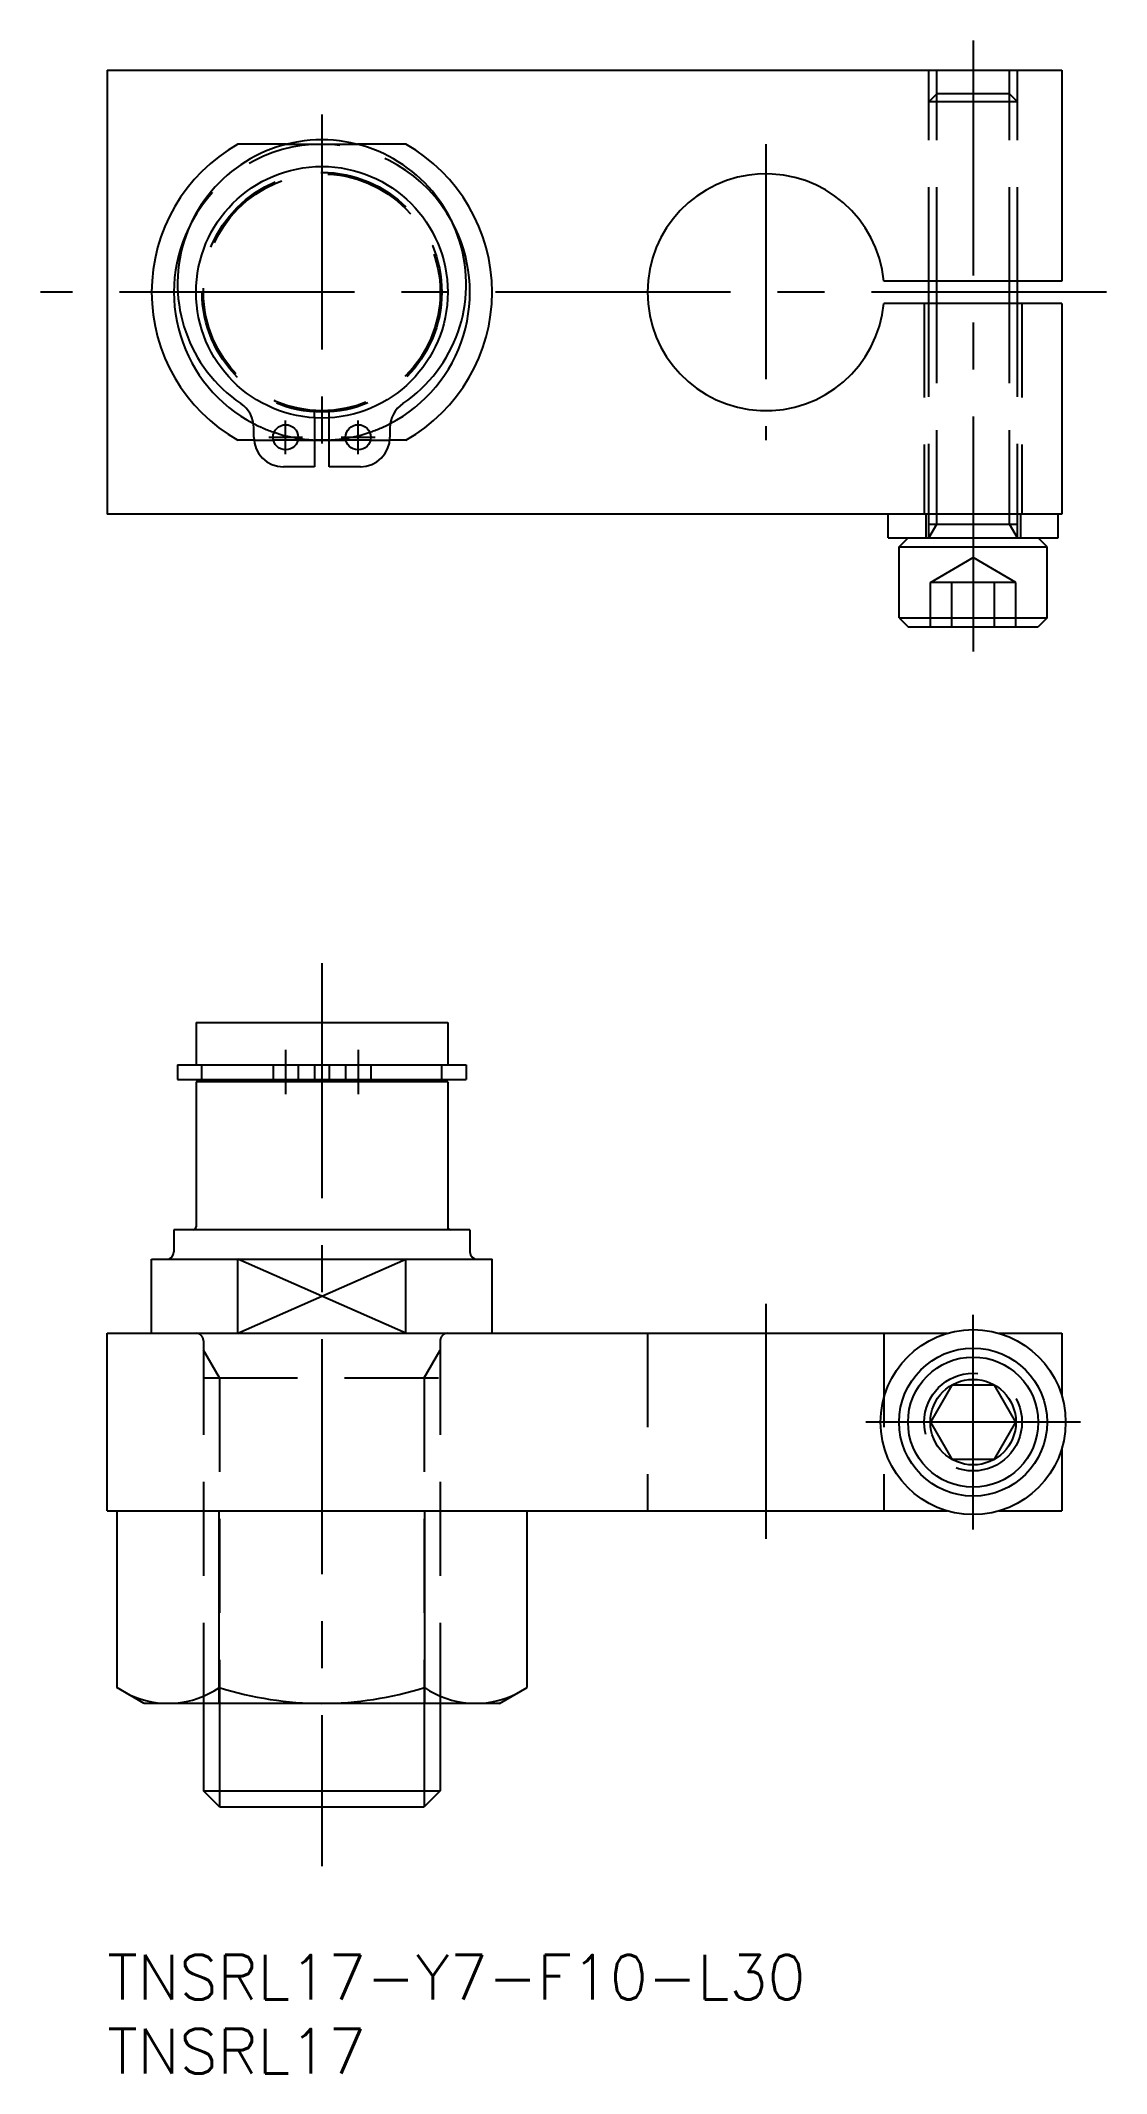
# Model space of a CAD drawing. Extents: x -4 to 68, y -8 to 129.
import ezdxf

# ---------------------------------------------------------------- set-up
doc = ezdxf.new("R2010")
doc.units = 0
doc.header["$LTSCALE"] = 0.5
doc.linetypes.add('CENTER', pattern=[50.8, 31.75, -6.35, 6.35, -6.35])
doc.linetypes.add('DASHED', pattern=[19.05, 12.7, -6.35])
for name, color, linetype in [('MSM_CENTER', 1, 'CENTER'), ('MSM_CONTINUOUS', 7, 'CONTINUOUS'), ('MSM_DASHED', 4, 'DASHED'), ('MSM_NARROW', 5, 'CONTINUOUS'), ('MSM_PART_NUMBER', 7, 'CONTINUOUS')]:
    doc.layers.add(name, color=color, linetype=linetype)
doc.styles.get("Standard").update_dxf_attribs({"font": 'txt.shx', "height": 3, "bigfont": 'bigfont.shx'})

# ---------------------------------------------------------------- blocks, each defined once
blk = doc.blocks.new('*U11')
at = {"layer": 'MSM_PART_NUMBER'}
blk.add_text('TNSRL17-Y7-F10-L30', height=3, dxfattribs=at).set_placement((0, -3))
blk = doc.blocks.new('*U12')
at = {"layer": 'MSM_PART_NUMBER'}
blk.add_text('TNSRL17', height=3, dxfattribs=at).set_placement((0, -8))

msp = doc.modelspace()

# ---------------------------------------------------------------- linework, layer by layer
at = {"layer": 'MSM_CENTER'}
for p, q in [((58.5, 129.34), (58.5, 87.74)), ((14.5, 124.34), (14.5, 100.34)), ((44.5, 122.34), (44.5, 102.34)), ((67.5, 112.34), (-4.5, 112.34)), ((12.05, 101.4), (12.05, 103.68)), ((16.95, 101.4), (16.95, 103.68)), ((10.91, 102.54), (13.19, 102.54)), ((15.81, 102.54), (18.09, 102.54)), ((14.5, 67), (14.5, 6)), ((12.05, 61.15), (12.05, 58.15)), ((16.95, 61.15), (16.95, 58.15)), ((44.5, 44), (44.5, 26)), ((58.5, 28.75), (58.5, 43.25)), ((65.75, 36), (51.25, 36))]:
    msp.add_line(p, q, dxfattribs=at)
at = {"layer": 'MSM_CONTINUOUS'}
for p, q in [((0, 127.34), (0, 97.34)), ((0, 127.34), (64.5, 127.34)), ((64.5, 127.34), (64.5, 113.09)), ((12.1, 122.34), (8.82, 122.34)), ((20.18, 122.34), (16.9, 122.34)), ((64.5, 113.09), (52.46, 113.09)), ((55.5, 111.59), (55.5, 113.09)), ((61.5, 111.59), (61.5, 113.09)), ((64.5, 111.59), (52.46, 111.59)), ((64.5, 111.59), (64.5, 97.34)), ((9.9, 102.54), (9.9, 103.17)), ((14, 103.85), (14, 100.54)), ((15, 100.54), (15, 103.85)), ((19.1, 103.17), (19.1, 102.54)), ((9.91, 102.34), (8.82, 102.34)), ((12.88, 102.34), (11.22, 102.34)), ((15, 102.34), (14, 102.34)), ((17.78, 102.34), (16.12, 102.34)), ((20.18, 102.34), (19.09, 102.34)), ((14, 100.54), (11.9, 100.54)), ((17.1, 100.54), (15, 100.54)), ((64.5, 97.34), (0, 97.34)), ((52.75, 95.74), (52.75, 97.34)), ((64.25, 95.74), (64.25, 97.34)), ((52.75, 95.74), (64.25, 95.74)), ((53.5, 95.14), (54.1, 95.74)), ((53.5, 95.14), (63.5, 95.14)), ((53.5, 90.34), (53.5, 95.14)), ((63.5, 95.14), (62.9, 95.74)), ((63.5, 90.34), (63.5, 95.14)), ((53.5, 90.34), (63.5, 90.34)), ((53.5, 90.34), (54.1, 89.74)), ((54.1, 89.74), (62.9, 89.74)), ((63.5, 90.34), (62.9, 89.74)), ((6, 63), (6, 60.15)), ((6, 63), (23, 63)), ((23, 63), (23, 60.15)), ((4.75, 60.15), (4.75, 59.15)), ((4.75, 60.15), (24.25, 60.15)), ((4.75, 59.15), (24.25, 59.15)), ((6.4, 59.15), (6.4, 59)), ((14, 60.15), (14, 59.15)), ((15, 60.15), (15, 59.15)), ((22.6, 59.15), (22.6, 59)), ((24.25, 60.15), (24.25, 59.15)), ((6, 59), (6, 49.2)), ((23, 59), (6, 59)), ((23, 59), (23, 49.2)), ((24.5, 49), (4.5, 49)), ((4.5, 49), (4.5, 47.5)), ((24.5, 49), (24.5, 47.5)), ((3, 47), (26, 47)), ((3, 42), (3, 47)), ((8.82, 42), (8.82, 47)), ((20.18, 42), (20.18, 47)), ((26, 42), (26, 47)), ((0, 30), (0, 42)), ((0, 42), (56.75, 42)), ((60.25, 42), (64.5, 42)), ((64.5, 42), (64.5, 37.75)), ((57.06, 38.5), (55.61, 36)), ((59.94, 38.5), (57.06, 38.5)), ((61.39, 36), (59.94, 38.5)), ((55.61, 36), (57.06, 33.5)), ((59.94, 33.5), (61.39, 36)), ((57.06, 33.5), (59.94, 33.5)), ((64.5, 34.25), (64.5, 30)), ((0, 30), (56.75, 30)), ((0.64, 30), (0.64, 18.07)), ((7.57, 17), (7.57, 30)), ((21.43, 30), (21.43, 17)), ((28.36, 18.07), (28.36, 30)), ((60.25, 30), (64.5, 30)), ((2.5, 17), (0.64, 18.07)), ((26.5, 17), (28.36, 18.07)), ((26.5, 17), (2.5, 17)), ((6.5, 17), (6.5, 11.08)), ((22.5, 17), (22.5, 11.08)), ((7.58, 10), (6.5, 11.08)), ((6.5, 11.08), (22.5, 11.08)), ((22.5, 11.08), (21.42, 10)), ((7.58, 10), (21.42, 10))]:
    msp.add_line(p, q, dxfattribs=at)
for centre, radius in [((14.5, 112.34), 8.5), ((12.05, 102.54), 0.85), ((16.95, 102.54), 0.85), ((58.5, 36), 6.25), ((58.5, 36), 5), ((58.5, 36), 4.4), ((58.5, 36), 2.89)]:
    msp.add_circle(centre, radius, dxfattribs=at)
for centre, radius, start, end in [((14.5, 112.34), 11.5, 119.5918, 240.4082), ((14.5, 112.89), 9.75, 304.1736, 235.8264), ((14.5, 112.34), 11.5, 299.5918, 60.4082), ((44.5, 112.34), 8, 5.3794, 354.6206), ((14.5, 112.34), 10, 151.5518, 242.4627), ((14.5, 112.34), 10, 297.5373, 28.4482), ((7.9, 103.17), 2, 0, 55.8264), ((21.1, 103.17), 2, 124.1736, 180), ((11.9, 102.54), 2, 180, 270), ((14.5, 112.34), 10, 251.1515, 260.776), ((14.5, 112.34), 10, 267.134, 272.866), ((14.5, 112.34), 10, 279.224, 288.8485), ((17.1, 102.54), 2, 270, 0), ((5.8, 49.2), 0.2, 270, 0), ((23.2, 49.2), 0.2, 180, 270), ((4, 47.5), 0.5, 270, 0), ((25, 47.5), 0.5, 180, 270), ((4.11, 23.13), 6.13, 244.3842, 304.3842), ((14.5, 39.93), 22.93, 252.412, 287.588), ((24.89, 23.13), 6.13, 235.6158, 295.6158)]:
    msp.add_arc(centre, radius, start, end, dxfattribs=at)
at = {"layer": 'MSM_DASHED'}
for p, q in [((55.5, 113.09), (55.5, 127.34)), ((56.04, 113.09), (56.04, 127.34)), ((60.96, 113.09), (60.96, 127.34)), ((61.5, 113.09), (61.5, 127.34)), ((56.04, 125.74), (55.5, 125.2)), ((61.5, 125.2), (55.5, 125.2)), ((60.96, 125.74), (56.04, 125.74)), ((60.96, 125.74), (61.5, 125.2)), ((12.1, 122.34), (16.9, 122.34)), ((55.2, 111.59), (55.2, 97.34)), ((55.5, 95.74), (55.5, 111.59)), ((56.04, 96.68), (56.04, 111.59)), ((60.96, 96.68), (60.96, 111.59)), ((61.5, 95.74), (61.5, 111.59)), ((61.8, 111.59), (61.8, 97.34)), ((14, 103.85), (14, 104.26)), ((15, 103.85), (15, 104.26)), ((9.91, 102.34), (11.22, 102.34)), ((12.88, 102.34), (14, 102.34)), ((15, 102.34), (16.12, 102.34)), ((17.78, 102.34), (19.09, 102.34)), ((55.3, 97.34), (55.3, 95.74)), ((55.5, 95.74), (56.04, 96.68)), ((55.5, 96.68), (61.5, 96.68)), ((61.5, 95.74), (60.96, 96.68)), ((61.7, 97.34), (61.7, 95.74)), ((55.61, 92.74), (58.5, 94.41)), ((61.39, 92.74), (58.5, 94.41)), ((55.61, 89.74), (55.61, 92.74)), ((61.39, 92.74), (55.61, 92.74)), ((57.06, 89.74), (57.06, 92.74)), ((59.94, 89.74), (59.94, 92.74)), ((61.39, 89.74), (61.39, 92.74)), ((6.4, 59.15), (6.4, 60.15)), ((11.2, 60.15), (11.2, 59.15)), ((12.9, 60.15), (12.9, 59.15)), ((16.1, 60.15), (16.1, 59.15)), ((17.8, 60.15), (17.8, 59.15)), ((22.6, 59.15), (22.6, 60.15)), ((6.5, 41.5), (6.5, 17)), ((22.5, 41.5), (22.5, 17)), ((36.5, 42), (36.5, 30)), ((52.46, 42), (52.46, 30)), ((7.58, 39), (6.5, 40.87)), ((21.42, 39), (22.5, 40.87)), ((6.5, 39), (22.5, 39)), ((7.58, 39), (7.58, 17)), ((21.42, 39), (21.42, 17))]:
    msp.add_line(p, q, dxfattribs=at)
for centre, radius in [((14.5, 112.34), 8.1), ((14.5, 112.34), 8), ((58.5, 36), 3.3)]:
    msp.add_circle(centre, radius, dxfattribs=at)
for centre, radius, start, end in [((14.5, 112.34), 10, 28.4482, 151.5518), ((14.5, 112.34), 10, 242.4627, 251.1515), ((14.5, 112.34), 10, 288.8485, 297.5373), ((14.5, 112.34), 10, 260.776, 267.134), ((14.5, 112.34), 10, 272.866, 279.224), ((6, 41.5), 0.5, 0, 90), ((23, 41.5), 0.5, 90, 180)]:
    msp.add_arc(centre, radius, start, end, dxfattribs=at)
at = {"layer": 'MSM_NARROW'}
for p, q in [((56.04, 111.59), (56.04, 113.09)), ((60.96, 111.59), (60.96, 113.09)), ((8.82, 42), (20.18, 47)), ((20.18, 42), (8.82, 47)), ((7.58, 17), (7.58, 10)), ((21.42, 17), (21.42, 10))]:
    msp.add_line(p, q, dxfattribs=at)

# ---------------------------------------------------------------- block references
at = {"layer": 'MSM_CONTINUOUS'}
for name in ['*U11', '*U12']:
    msp.add_blockref(name, (0, 0), dxfattribs=at)

doc.saveas('drawing.dxf')
